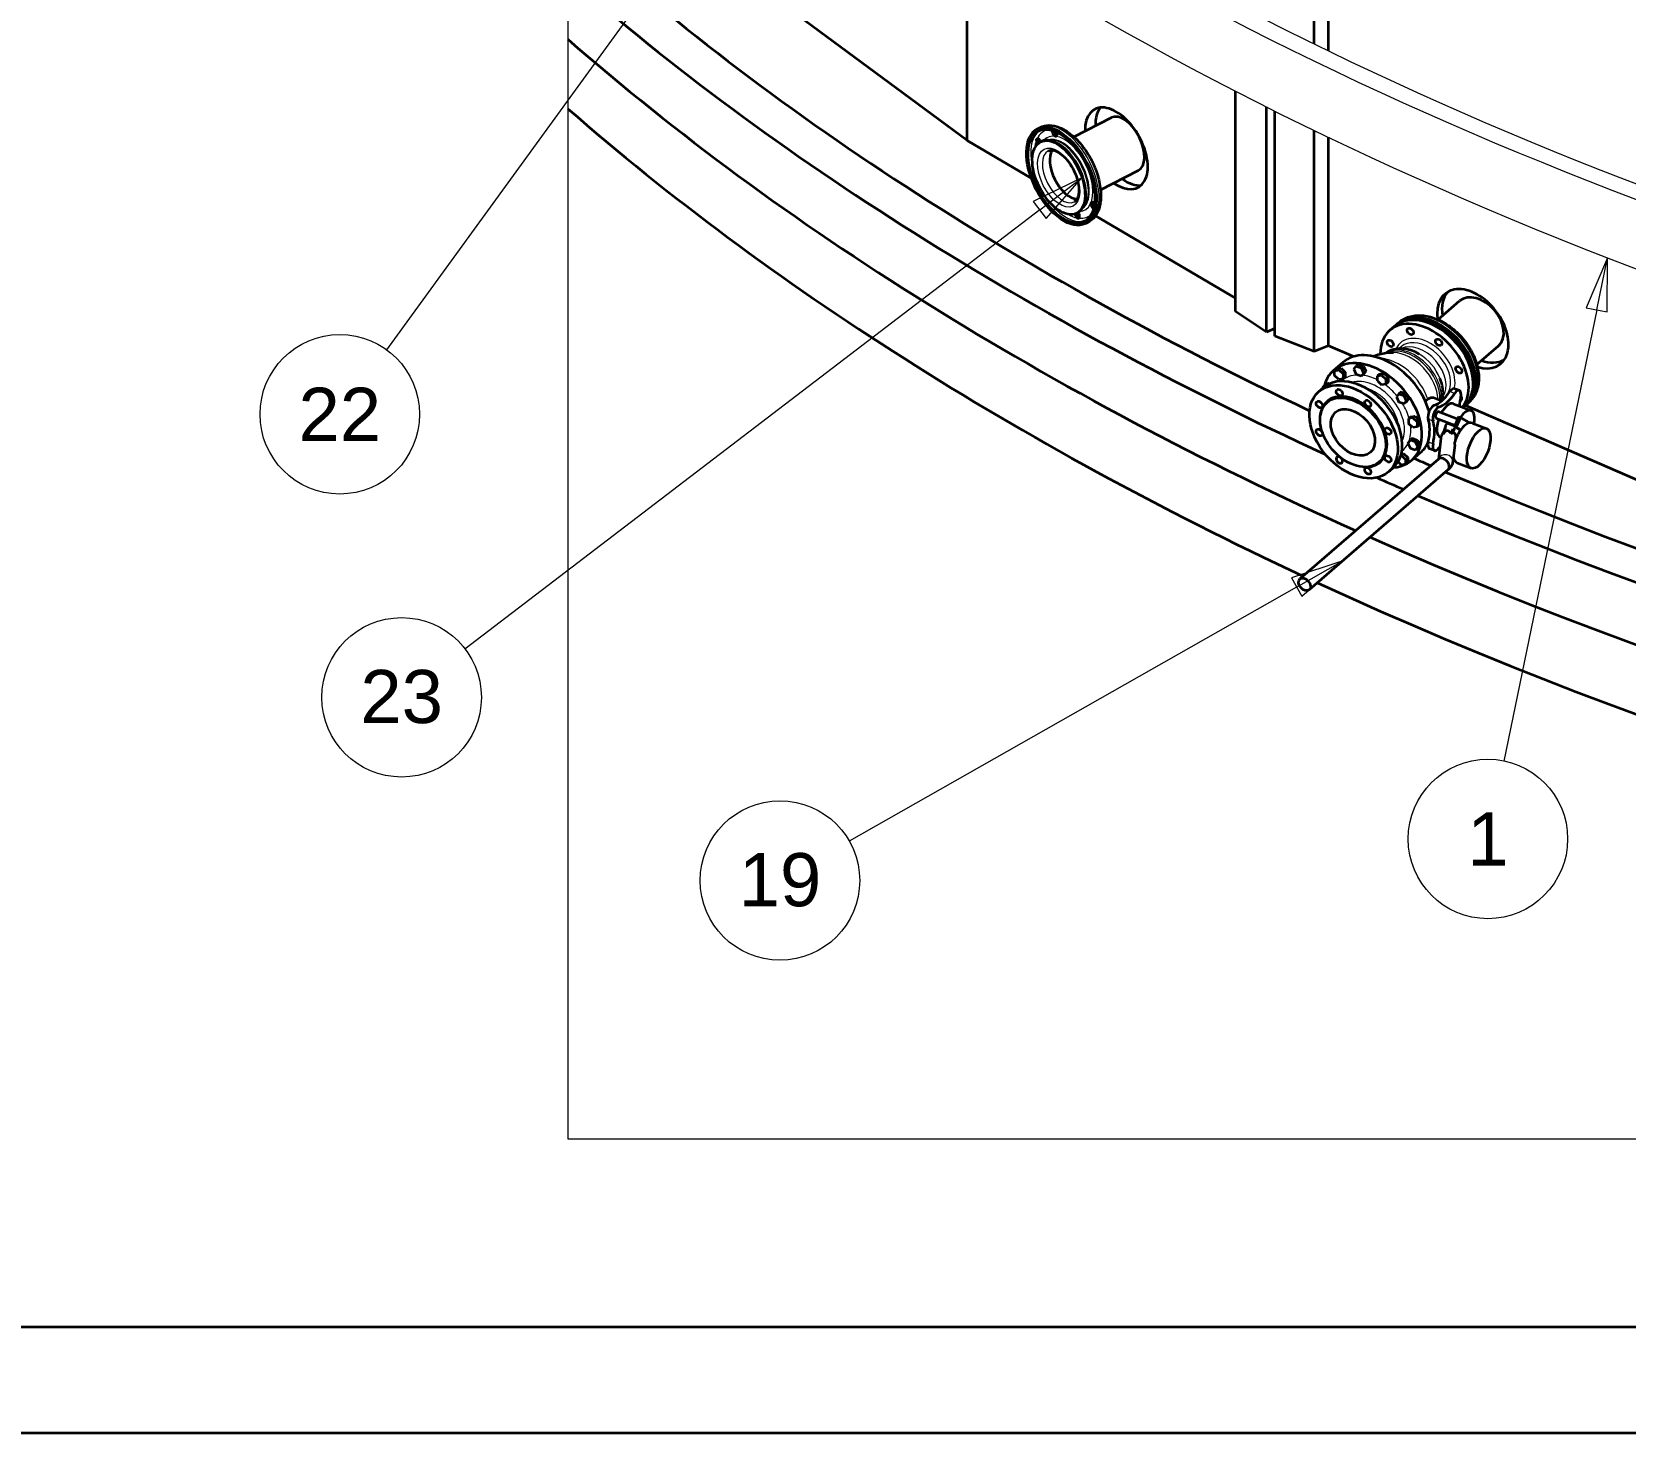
# Model space of a CAD drawing. Header units: millimetres. Extents: x 0 to 42050, y 0 to 29700.
# Drawn here: x 17696 to 21443, y 0 to 3296 of the extents above; entities that cross this region are included whole.
import ezdxf

# ---------------------------------------------------------------- set-up
doc = ezdxf.new("R2010")
doc.units = ezdxf.units.MM
doc.header["$LTSCALE"] = 50
doc.layers.get('0').update_dxf_attribs({"lineweight": 18})
for name, color, linetype, lineweight in [('Border', 7, 'Continuous', 35), ('Detail Boundary', 7, 'Continuous', 18), ('Symbol', 7, 'Continuous', 18), ('Visible', 7, 'Continuous', 35), ('Visible Narrow', 7, 'Continuous', 18)]:
    doc.layers.add(name, color=color, linetype=linetype, lineweight=lineweight)
doc.layers.add('P_Cable Ducts (CD)', color=30, linetype='Continuous', lineweight=18, true_color=0xff7f00)
doc.styles.add('Note Text', font='arial.ttf')

# ---------------------------------------------------------------- blocks, each defined once
blk = doc.blocks.new('Borders Bigadan Border')
at = {"layer": 'Border'}
for p, q in [((20, 5), (836, 5)), ((841, 0), (0, 0))]:
    blk.add_line(p, q, dxfattribs=at)
blk = doc.blocks.new('2dTransSymbol1')
at = {"layer": 'Detail Boundary', "flags": 128}
blk.add_lwpolyline([(379.134, 138.197), (379.134, 13.843), (629.363, 13.843), (629.363, 138.197), (379.134, 138.197)], dxfattribs=at)
blk = doc.blocks.new('Balloon26')
at = {"layer": 'Symbol'}
for p, q in [((415.578, 41.037), (413.158, 40.237)), ((413.405, 39.802), (415.578, 41.037)), ((413.652, 39.367), (415.578, 41.037)), ((413.405, 39.802), (392.368, 27.85)), ((413.158, 40.237), (413.652, 39.367))]:
    blk.add_line(p, q, dxfattribs=at)
at = {"layer": 'Symbol', "flags": 128}
blk.add_lwpolyline([(413.652, 39.367), (415.578, 41.037), (413.158, 40.237), (413.652, 39.367)], dxfattribs=at)
at = {"layer": 'Symbol'}
blk.add_circle((389.109, 25.998), 3.75, dxfattribs=at)
blk.add_solid([(413.652, 39.367), (415.578, 41.037), (413.158, 40.237), (413.652, 39.367)], dxfattribs=at)
at = {"layer": 'Symbol', "insert": (389.109, 26.019), "char_height": 2.5, "attachment_point": 5, "style": 'Note Text'}
blk.add_mtext('19', dxfattribs=at)
blk = doc.blocks.new('Balloon27')
at = {"layer": 'Symbol'}
for p, q in [((403.31, 59.059), (401.02, 57.938)), ((401.323, 57.541), (403.31, 59.059)), ((401.627, 57.144), (403.31, 59.059)), ((401.02, 57.938), (401.627, 57.144)), ((401.323, 57.541), (374.289, 36.884))]:
    blk.add_line(p, q, dxfattribs=at)
at = {"layer": 'Symbol', "flags": 128}
blk.add_lwpolyline([(401.627, 57.144), (403.31, 59.059), (401.02, 57.938), (401.627, 57.144)], dxfattribs=at)
at = {"layer": 'Symbol'}
blk.add_circle((371.318, 34.614), 3.75, dxfattribs=at)
blk.add_solid([(401.627, 57.144), (403.31, 59.059), (401.02, 57.938), (401.627, 57.144)], dxfattribs=at)
at = {"layer": 'Symbol', "insert": (371.318, 34.635), "char_height": 2.5, "attachment_point": 5, "style": 'Note Text'}
blk.add_mtext('23', dxfattribs=at)
blk = doc.blocks.new('Balloon28')
at = {"layer": 'Symbol'}
for p, q in [((385.409, 71.362), (383.536, 69.632)), ((383.941, 69.338), (385.409, 71.362)), ((384.346, 69.045), (385.409, 71.362)), ((383.941, 69.338), (370.603, 50.954)), ((383.536, 69.632), (384.346, 69.045))]:
    blk.add_line(p, q, dxfattribs=at)
at = {"layer": 'Symbol', "flags": 128}
blk.add_lwpolyline([(384.346, 69.045), (385.409, 71.362), (383.536, 69.632), (384.346, 69.045)], dxfattribs=at)
at = {"layer": 'Symbol'}
blk.add_circle((368.409, 47.929), 3.75, dxfattribs=at)
blk.add_solid([(384.346, 69.045), (385.409, 71.362), (383.536, 69.632), (384.346, 69.045)], dxfattribs=at)
at = {"layer": 'Symbol', "insert": (368.409, 47.929), "char_height": 2.5, "attachment_point": 5, "style": 'Note Text'}
blk.add_mtext('22', dxfattribs=at)
blk = doc.blocks.new('Balloon41')
at = {"layer": 'Symbol'}
for p, q in [((428.017, 55.293), (427.024, 52.945)), ((427.514, 52.844), (428.017, 55.293)), ((428.004, 52.743), (428.017, 55.293)), ((427.514, 52.844), (423.151, 31.618)), ((427.024, 52.945), (428.004, 52.743))]:
    blk.add_line(p, q, dxfattribs=at)
at = {"layer": 'Symbol', "flags": 128}
blk.add_lwpolyline([(428.004, 52.743), (428.017, 55.293), (427.024, 52.945), (428.004, 52.743)], dxfattribs=at)
at = {"layer": 'Symbol'}
blk.add_circle((422.398, 27.952), 3.75, dxfattribs=at)
blk.add_solid([(428.004, 52.743), (428.017, 55.293), (427.024, 52.945), (428.004, 52.743)], dxfattribs=at)
at = {"layer": 'Symbol', "insert": (422.398, 27.952), "char_height": 2.5, "attachment_point": 5, "style": 'Note Text'}
blk.add_mtext('1', dxfattribs=at)

msp = doc.modelspace()

# ---------------------------------------------------------------- linework, layer by layer
at = {"layer": 'P_Cable Ducts (CD)'}
for centre, major_axis, end_param in [((25981.59, 6856.73), (8150, 0), 4.892105), ((25981.59, 6856.73), (8203, 0), 4.8921842), ((25981.59, 6693.43), (8203, 0), 4.9165662)]:
    msp.add_ellipse(centre, major_axis=major_axis, ratio=0.5773503, start_param=3.8397244, end_param=end_param, dxfattribs=at)
at = {"layer": 'Visible', "color": 9, "true_color": 0xc0c0c0}
for p, q in [((20711.22, 3267.59), (20711.22, 6909.83)), ((20744.87, 3251.21), (20744.87, 6909.83)), ((19895.28, 3040.31), (19895.28, 3518.21)), ((19895.28, 3040.31), (19424.9, 3388.29)), ((20526.26, 2638.04), (20526.26, 3156.55)), ((20599.42, 2589.88), (20599.42, 3119.38)), ((20618.96, 2579.98), (20618.96, 3109.6)), ((20046.41, 2951.61), (19895.28, 3040.31)), ((20711.22, 2544.39), (20711.22, 3064.27)), ((20744.87, 2557.79), (20744.87, 3048.06)), ((20526.26, 2669.98), (20197.1, 2863.17)), ((20599.42, 2589.88), (20526.26, 2638.04)), ((20618.96, 2598.07), (20599.42, 2589.88)), ((20711.22, 2544.39), (20618.96, 2579.98)), ((20744.87, 2557.79), (20711.22, 2544.39)), ((20804.01, 2532.04), (20744.87, 2557.79)), ((21484.39, 2235.73), (21067.07, 2417.47))]:
    msp.add_line(p, q, dxfattribs=at)
at = {"layer": 'Visible'}
for p, q in [((20146.1, 3049.44), (20234.75, 3094.32)), ((20060.97, 3068.15), (20066.99, 3071.2)), ((20068.21, 3037.07), (20070.46, 3038.21)), ((20209.21, 2924.8), (20297.85, 2969.69)), ((20153.13, 2869.34), (20155.38, 2870.48)), ((20173.9, 2845.11), (20179.91, 2848.16)), ((21002.66, 2619.19), (21053.53, 2663.15)), ((20899.7, 2603.1), (20889.14, 2593.98)), ((20906.36, 2608.86), (20910.81, 2612.71)), ((21094, 2513.48), (21144.87, 2557.45)), ((20778.78, 2518.44), (20757.12, 2499.72)), ((20804.67, 2502.39), (20810.43, 2509.97)), ((20815.55, 2514.39), (20810.43, 2509.97)), ((20810.43, 2509.97), (20821.96, 2505.53)), ((20815.55, 2514.39), (20827.07, 2509.94)), ((20764.74, 2503.43), (20759.62, 2499.01)), ((20759.62, 2499.01), (20769.6, 2500.82)), ((20759.62, 2487.7), (20759.62, 2499.01)), ((20769.6, 2478.19), (20759.62, 2487.7)), ((20764.74, 2503.43), (20774.71, 2505.24)), ((20774.71, 2505.24), (20769.6, 2500.82)), ((20769.6, 2500.82), (20779.58, 2491.32)), ((20779.58, 2480), (20769.6, 2478.19)), ((20774.71, 2505.24), (20784.69, 2495.73)), ((20784.69, 2495.73), (20779.58, 2491.32)), ((20779.58, 2491.32), (20779.58, 2480)), ((20784.69, 2484.42), (20779.58, 2480)), ((20784.69, 2495.73), (20784.69, 2484.42)), ((20804.67, 2502.39), (20810.43, 2490.37)), ((20821.96, 2485.93), (20810.43, 2490.37)), ((20827.07, 2509.94), (20821.96, 2505.53)), ((20821.96, 2505.53), (20827.72, 2493.51)), ((20827.72, 2493.51), (20821.96, 2485.93)), ((20827.07, 2490.35), (20821.96, 2485.93)), ((20827.07, 2509.94), (20832.83, 2497.92)), ((20832.83, 2497.92), (20827.07, 2490.35)), ((20832.83, 2497.92), (20827.72, 2493.51)), ((20865.13, 2491.12), (20860.02, 2486.7)), ((20860.02, 2486.7), (20870, 2488.51)), ((20860.02, 2475.39), (20860.02, 2486.7)), ((20860.02, 2475.39), (20870, 2465.88)), ((20865.13, 2491.12), (20875.11, 2492.93)), ((20875.11, 2492.93), (20870, 2488.51)), ((20870, 2488.51), (20879.97, 2479)), ((20875.11, 2492.93), (20885.09, 2483.42)), ((20885.09, 2483.42), (20879.97, 2479)), ((20879.97, 2479), (20879.97, 2467.69)), ((20885.09, 2483.42), (20885.09, 2472.11)), ((20722.48, 2449.97), (20733.03, 2459.09)), ((20731.18, 2458.58), (20736.94, 2466.15)), ((20731.55, 2457.8), (20731.18, 2458.58)), ((20742.05, 2470.57), (20736.94, 2466.15)), ((20736.94, 2466.15), (20740.72, 2464.69)), ((20742.05, 2470.57), (20747.75, 2468.37)), ((20879.97, 2467.69), (20870, 2465.88)), ((20885.09, 2472.11), (20879.97, 2467.69)), ((20910.83, 2444.83), (20905.07, 2437.25)), ((20905.07, 2437.25), (20910.83, 2425.23)), ((20915.94, 2449.24), (20910.83, 2444.83)), ((20910.83, 2444.83), (20922.35, 2440.38)), ((20915.94, 2449.24), (20927.46, 2444.8)), ((20927.46, 2444.8), (20922.35, 2440.38)), ((20922.35, 2440.38), (20928.11, 2428.36)), ((20927.46, 2444.8), (20933.22, 2432.78)), ((20992, 2435.67), (21011.41, 2428.18)), ((21052.95, 2452.31), (21041.72, 2456.64)), ((20922.35, 2420.79), (20910.83, 2425.23)), ((20928.11, 2428.36), (20922.35, 2420.79)), ((20927.46, 2425.2), (20922.35, 2420.79)), ((20933.22, 2432.78), (20927.46, 2425.2)), ((20933.22, 2432.78), (20928.11, 2428.36)), ((21004.13, 2402.66), (21048.75, 2385.45)), ((21038.8, 2421.37), (21080.37, 2405.33)), ((21063.16, 2413.94), (21061.58, 2412.58)), ((21069.82, 2419.71), (21074.27, 2423.55)), ((20725.62, 2391.41), (20725.86, 2393.55)), ((20938.62, 2390.6), (20933.51, 2386.18)), ((20943.49, 2387.99), (20933.51, 2386.18)), ((20933.51, 2386.18), (20933.51, 2374.87)), ((20943.49, 2365.36), (20933.51, 2374.87)), ((20938.62, 2390.6), (20948.6, 2392.41)), ((20948.6, 2392.41), (20943.49, 2387.99)), ((20943.49, 2387.99), (20953.47, 2378.49)), ((20953.47, 2367.17), (20943.49, 2365.36)), ((20948.6, 2392.41), (20958.58, 2382.9)), ((20958.58, 2382.9), (20953.47, 2378.49)), ((20953.47, 2378.49), (20953.47, 2367.17)), ((20958.58, 2371.59), (20953.47, 2367.17)), ((20958.58, 2382.9), (20958.58, 2371.59)), ((20998.37, 2387.73), (21042.44, 2370.73)), ((21020.4, 2369.39), (21024.27, 2374.8)), ((21025.1, 2374.48), (21024.27, 2374.8)), ((21041.36, 2368.21), (21025.1, 2374.48)), ((21040.35, 2361.69), (21038.65, 2362.35)), ((21051.01, 2390.73), (21041.19, 2367.81)), ((21041.19, 2367.81), (21055.65, 2359.06)), ((21041.19, 2367.81), (21045.35, 2366.21)), ((21055.17, 2389.13), (21045.35, 2366.21)), ((21045.35, 2366.21), (21056.11, 2359.69)), ((21051.01, 2390.73), (21055.17, 2389.13)), ((21076.38, 2376.29), (21055.17, 2389.13)), ((21083.47, 2375.96), (21116.31, 2363.29)), ((20931.97, 2328.29), (20937.73, 2335.87)), ((20931.97, 2328.29), (20937.73, 2316.27)), ((20942.84, 2340.28), (20937.73, 2335.87)), ((20949.25, 2331.42), (20937.73, 2335.87)), ((20942.84, 2340.28), (20954.36, 2335.84)), ((20954.36, 2335.84), (20949.25, 2331.42)), ((20949.25, 2331.42), (20955.01, 2319.4)), ((20954.36, 2335.84), (20960.12, 2323.82)), ((20960.12, 2323.82), (20954.36, 2316.24)), ((20960.12, 2323.82), (20955.01, 2319.4)), ((21009.42, 2340.39), (21003.83, 2291.14)), ((21008.2, 2342.07), (21009.59, 2341.53)), ((21009.42, 2340.39), (21009.42, 2340.39)), ((21009.6, 2341.53), (21009.6, 2341.53)), ((21041.88, 2324.95), (21037.45, 2285.9)), ((21044.27, 2345.99), (21042.87, 2333.67)), ((21003.88, 2291.19), (20677.78, 2009.39)), ((20915.21, 2299.53), (20916.59, 2299.78)), ((20916.22, 2303.21), (20921.7, 2304.2)), ((20921.7, 2304.2), (20916.59, 2299.78)), ((20926.57, 2290.28), (20916.59, 2299.78)), ((20921.7, 2304.2), (20931.68, 2294.7)), ((20931.68, 2294.7), (20926.57, 2290.28)), ((20926.57, 2290.28), (20926.57, 2278.96)), ((20931.68, 2294.7), (20931.68, 2283.38)), ((20949.25, 2311.83), (20937.73, 2316.27)), ((20961.85, 2306.58), (20940.19, 2287.86)), ((20955.01, 2319.4), (20949.25, 2311.83)), ((20954.36, 2316.24), (20949.25, 2311.83)), ((20994.05, 2311.13), (20982.83, 2315.46)), ((21026.11, 2265.46), (20700.01, 1983.67)), ((20828.45, 2272.41), (20830.6, 2272.33)), ((20885.94, 2260.81), (20896.49, 2269.93)), ((20916.59, 2277.16), (20908.73, 2284.64)), ((20926.57, 2278.96), (20916.59, 2277.16)), ((20931.68, 2283.38), (20926.57, 2278.96)), ((21047.41, 2282.47), (21080.25, 2269.81))]:
    msp.add_line(p, q, dxfattribs=at)
msp.add_circle((10400.33, 9568.04), 8250, dxfattribs=at)
for radius, start, end in [(8420, 189.63897, 187.108321), (8326.9, 263.582685, 174.288022)]:
    msp.add_arc((10400.33, 9568.04), radius, start, end, dxfattribs=at)
at = {"layer": 'Visible', "color": 9, "true_color": 0xc0c0c0}
for centre, major_axis, ratio, start_param, end_param in [((25981.59, 6121.88), (8326.9, 0), 0.5773503, 3.7083676, 4.0254243), ((25981.59, 6105.55), (8420, 0), 0.5773503, 3.7255114, 4.0401848), ((25981.59, 5958.58), (-8420, 0), 0.5773503, 0.5839188, 0.9092669), ((25981.59, 5958.58), (-8420, 0), 0.5773503, 0.5839188, 0.9092669), ((25981.59, 5795.28), (8420, 0), 0.5773503, 3.7255114, 4.0321349), ((20246.49, 3021.98), (-52.02, 91.3), 0.572595, 2.2704064, 7.0979664), ((21084.57, 2597.65), (-64.03, 83.34), 0.6516697, 2.4037874, 7.1522362), ((25981.59, 6121.88), (8326.9, 0), 0.5773503, 4.0741561, 5.4317401), ((25981.59, 6105.55), (8420, 0), 0.5773503, 4.0728322, 5.4220954), ((25981.59, 6121.88), (8326.9, 0), 0.5773503, 4.0629709, 4.0689565), ((25981.59, 5958.58), (-8420, 0), 0.5773503, 0.9144147, 2.2805027), ((25981.59, 5958.58), (-8420, 0), 0.5773503, 0.9144147, 2.2805027), ((25981.59, 6105.55), (8420, 0), 0.5773503, 4.0583446, 4.0676898), ((25981.59, 5795.28), (8420, 0), 0.5773503, 4.0372903, 5.4220954)]:
    msp.add_ellipse(centre, major_axis=major_axis, ratio=ratio, start_param=start_param, end_param=end_param, dxfattribs=at)
at = {"layer": 'Visible'}
for centre, major_axis, ratio, start_param, end_param in [((20266.3, 3032), (-47.43, 93.68), 0.5383471, 0.2209985, 0.8429837), ((20266.3, 3032), (-31.55, 62.32), 0.5383471, 3.1415927, 6.2831853), ((20064, 3036.88), (-3.95, 7.81), 0.5383471, 0.8569795, 1.9198635), ((20064, 3036.88), (-3.95, 7.81), 0.5383471, 4.5133468, 6.2729165), ((20068.51, 3039.16), (3.95, -7.81), 0.5383471, 3.9985721, 4.9359188), ((20112.92, 2954.35), (-42.46, 83.86), 0.5383471, 3.1415927, 6.2831853), ((20101.47, 3058.61), (3.95, -7.81), 0.5383471, 3.6776252, 7.8050799), ((20105.98, 3060.89), (3.95, -7.81), 0.5383471, 4.2226024, 5.7166579), ((20133.98, 2965.01), (30.38, -60), 0.5383471, 3.434678, 5.9900999), ((20154.45, 3023.72), (-3.95, 7.81), 0.5383471, 1.1805184, 2.6639574), ((20191.92, 2952.66), (-3.95, 7.81), 0.5383471, 0.600579, 1.9404751), ((20266.3, 3032), (47.43, -93.68), 0.5383471, 5.4402016, 6.1216863), ((20191.92, 2887.04), (-3.95, 7.81), 0.5383471, 4.962441, 8.7976437), ((20196.43, 2889.33), (3.95, -7.81), 0.5383471, 3.7081201, 5.0760164), ((20154.45, 2865.31), (-3.95, 7.81), 0.5383471, 1.018477, 2.3459257), ((20158.97, 2867.6), (3.95, -7.81), 0.5383471, 4.212594, 5.4875183), ((20154.45, 2865.31), (3.95, -7.81), 0.5383471, 0.0715813, 2.072809), ((21099.2, 2610.3), (-68.65, 79.45), 0.6789072, 0.113886, 0.8429837), ((21099.2, 2610.3), (-45.67, 52.85), 0.6789072, 3.1415927, 6.2831853), ((20981.43, 2508.52), (-81.73, 94.58), 0.6789072, 3.1415927, 6.2831853), ((20988.09, 2514.28), (-81.73, 94.58), 0.6789072, 3.0896583, 6.3351197), ((20970.87, 2499.4), (-81.73, 94.58), 0.6789072, 3.274849, 6.9583872), ((20988.09, 2514.28), (77.81, -90.04), 0.6789072, 0.4328467, 2.708746), ((21009.05, 2600.67), (-5.72, 6.62), 0.6789072, 0.4214618, 1.0739904), ((21012.39, 2603.55), (5.72, -6.62), 0.6789072, 4.2474285, 5.9033226), ((21009.05, 2600.67), (5.72, -6.62), 0.6789072, 6.025016, 6.7645224), ((21066.22, 2544.64), (-5.72, 6.62), 0.6789072, 6.1576455, 7.075644), ((21069.55, 2547.52), (5.72, -6.62), 0.6789072, 3.8599879, 5.1146578), ((20848.65, 2393.79), (91.54, -105.93), 0.6789072, 5.8155212, 9.8540813), ((20870.32, 2412.51), (-91.54, 105.93), 0.6789072, 4.1042234, 6.2831853), ((21066.22, 2544.64), (5.72, -6.62), 0.6789072, 5.0624853, 5.9343876), ((21099.2, 2610.3), (68.65, -79.45), 0.6789072, 5.4402016, 6.1196214), ((20814.76, 2364.51), (-81.73, 94.58), 0.6789072, 3.1415927, 6.2831853), ((21082.18, 2474.77), (5.72, -6.62), 0.6789072, 1.5086955, 1.8878063), ((20804.21, 2355.39), (61.94, -71.68), 0.6789072, 5.7200355, 9.9879278), ((21012.27, 2502.4), (-32.39, -83.97), 0.4535987, 0.3320758, 1.0773897), ((21023.5, 2498.07), (-32.39, -83.97), 0.4535987, 0.3320758, 1.0773897), ((21034.52, 2437.98), (7.2, 18.66), 0.4535987, 0, 1.0773897), ((21045.75, 2433.65), (7.2, 18.66), 0.4535987, 5.0444648, 7.360575), ((21102.66, 2450.13), (-32.39, -83.97), 0.4535987, 5.0444648, 5.2989607), ((21051.53, 2435.48), (5.88, -6.81), 0.6789072, 5.7712688, 7.7882165), ((21085.51, 2477.65), (5.72, -6.62), 0.6789072, 5.3550847, 5.5631608), ((21082.18, 2474.77), (5.72, -6.62), 0.6789072, 5.830394, 6.0365608), ((20990.03, 2399.52), (7.2, 18.66), 0.4535987, 0.3320758, 2.648186), ((21001.25, 2395.19), (7.2, 18.66), 0.4535987, 0.3320758, 2.648186), ((21001.25, 2395.19), (-2.88, -7.46), 0.4535987, 3.1415927, 6.2831853), ((21023.5, 2381.72), (15.3, 39.65), 0.4535987, 0, 1.2706911), ((21065.07, 2365.68), (15.3, 39.65), 0.4535987, 5.1037261, 7.4097805), ((20933.11, 2317.64), (-32.39, -83.97), 0.4535987, 1.9028722, 2.648186), ((20944.34, 2313.31), (32.39, 83.97), 0.4535987, 5.0444648, 5.7897787), ((21023.5, 2381.72), (-15.3, -39.65), 0.4535987, 4.7933272, 6.2831853), ((21023.34, 2312.32), (1.42, 45.39), 0.3665778, 5.7937273, 6.8772651), ((21040.35, 2360.82), (0.608, -0.827), 0.6854637, 0.9323229, 2.3210297), ((21065.07, 2365.68), (-15.3, -39.65), 0.4535987, 4.8857254, 4.8955768), ((21065.44, 2329.22), (18.03, 46.74), 0.4535987, 0.3007365, 1.0465886), ((21065.44, 2329.22), (18.03, 46.74), 0.4535987, 0, 0.3007365), ((20870.32, 2412.51), (91.54, -105.93), 0.6789072, 0, 0.3164566), ((20990.03, 2334.12), (-7.2, -18.66), 0.4535987, 5.0444648, 6.2831853), ((21001.25, 2329.79), (-7.2, -18.66), 0.4535987, 5.0444648, 7.360575), ((21026.41, 2339.38), (16.89, -1.92), 0.8147502, 2.384776, 2.4730536), ((21026.41, 2339.38), (16.89, -1.92), 0.8147502, 1.2082317, 1.3012292), ((21026.41, 2339.38), (16.89, -1.92), 0.8147502, 1.1477084, 1.2082317), ((21025.46, 2331.02), (17.36, 20.47), 0.3639181, 5.7855166, 6.933225), ((21065.44, 2329.22), (-18.03, -46.74), 0.4535987, 4.1881812, 4.8562307), ((20770.8, 2289.07), (5.88, -6.81), 0.6789072, 2.00896, 7.9794733), ((21015, 2278.33), (-11.12, 12.86), 0.6789072, 5.378265, 6.2831853), ((21023.5, 2265.37), (-32.39, -83.97), 0.4535987, 4.1786628, 4.2189823), ((21015, 2278.33), (11.12, -12.86), 0.6789072, 0, 2.2366723), ((21020.56, 2287.81), (16.89, -1.92), 0.8147502, 6.2831672, 6.2831853), ((21065.44, 2329.22), (-18.03, -46.74), 0.4535987, 5.6768685, 6.2831853)]:
    msp.add_ellipse(centre, major_axis=major_axis, ratio=ratio, start_param=start_param, end_param=end_param, dxfattribs=at)
for centre, major_axis, ratio in [((20117.43, 2956.63), (56.46, -111.52), 0.5383471), ((20117.43, 2956.63), (53.75, -106.17), 0.5383471), ((20110.67, 2953.21), (-42.46, 83.86), 0.5383471), ((20937.46, 2591.5), (5.88, -6.81), 0.6789072), ((20890.21, 2563.33), (-5.88, 6.81), 0.6789072), ((21004.28, 2565.72), (5.88, -6.81), 0.6789072), ((21051.53, 2501.1), (5.88, -6.81), 0.6789072), ((20804.21, 2355.39), (-81.73, 94.58), 0.6789072), ((20802.54, 2353.94), (60.81, -70.37), 0.6789072), ((20770.8, 2447.48), (-5.88, 6.81), 0.6789072), ((20723.55, 2419.31), (-5.88, 6.81), 0.6789072), ((20802.54, 2353.94), (40.86, -47.29), 0.6789072), ((20837.62, 2421.7), (-5.88, 6.81), 0.6789072), ((20723.55, 2353.69), (5.88, -6.81), 0.6789072), ((20884.87, 2357.08), (-5.88, 6.81), 0.6789072), ((21098.28, 2316.55), (-18.03, -46.74), 0.4535987), ((20884.87, 2291.46), (5.88, -6.81), 0.6789072), ((20837.62, 2263.29), (5.88, -6.81), 0.6789072), ((20688.9, 1996.53), (-11.12, 12.86), 0.6789072)]:
    msp.add_ellipse(centre, major_axis=major_axis, ratio=ratio, dxfattribs=at)
for points, knots in [([(20066.99, 3071.2), (20073.46, 3074.48), (20080.72, 3076.12), (20096.32, 3076.22), (20104.69, 3074.39), (20122.37, 3067.25), (20131.68, 3061.48), (20149.74, 3046.7), (20158.47, 3037.6), (20174.36, 3017.21), (20181.53, 3005.95), (20193.72, 2982.35), (20198.74, 2970.01), (20206.19, 2945.34), (20208.6, 2933.01), (20210.46, 2909.37), (20209.88, 2898.07), (20205.37, 2877.75), (20201.46, 2868.65), (20191.37, 2855.76), (20186.02, 2851.25), (20179.91, 2848.16)], [4.7430452, 4.7430452, 4.7430452, 4.7430452, 5.0050125, 5.0050125, 5.2951075, 5.2951075, 5.6265196, 5.6265196, 5.9649216, 5.9649216, 6.2993557, 6.2993557, 6.632031, 6.632031, 6.9661729, 6.9661729, 7.3042295, 7.3042295, 7.6376051, 7.6376051, 7.8846379, 7.8846379, 7.8846379, 7.8846379]), ([(20058.24, 3040.38), (20058.23, 3040.66), (20058.23, 3040.93), (20058.26, 3041.55), (20058.29, 3041.88), (20058.39, 3042.37), (20058.44, 3042.54), (20058.51, 3042.78), (20058.54, 3042.86), (20058.58, 3042.97), (20058.6, 3043.01), (20058.63, 3043.09), (20058.64, 3043.12), (20058.68, 3043.2), (20058.7, 3043.24), (20058.75, 3043.35), (20058.79, 3043.42), (20058.99, 3043.78), (20059.19, 3044.03), (20059.63, 3044.44), (20059.85, 3044.59), (20060.09, 3044.71)], [-0.9276785, -0.9276785, -0.9276785, -0.9276785, -0.82505173, -0.82505173, -0.68940699, -0.68940699, -0.61368693, -0.61368693, -0.57712276, -0.57712276, -0.55661523, -0.55661523, -0.53915907, -0.53915907, -0.51821587, -0.51821587, -0.47965949, -0.47965949, -0.31764141, -0.31764141, -0.17010401, -0.17010401, -0.17010401, -0.17010401]), ([(20062.91, 3044.61), (20062.87, 3044.45), (20062.84, 3044.28), (20062.75, 3043.66), (20062.73, 3043.18), (20062.75, 3042.66)], [-1.82872671, -1.82872671, -1.82872671, -1.82872671, -1.75433311, -1.75433311, -1.56067003, -1.56067003, -1.56067003, -1.56067003]), ([(20086.31, 3016.25), (20089.81, 3018.02), (20094.28, 3018.47), (20103.91, 3015.76), (20108.22, 3013.73), (20117.02, 3007.84), (20121.5, 3004.03), (20130.24, 2994.85), (20134.5, 2989.47), (20142.26, 2977.67), (20145.76, 2971.24), (20151.58, 2958.04), (20153.9, 2951.28), (20157.13, 2938.21), (20158.04, 2931.9), (20158.46, 2920.51), (20157.98, 2915.4), (20155.92, 2906.89), (20154.35, 2903.49), (20150.89, 2898.79), (20149.08, 2897.28), (20147.06, 2896.25)], [0.8141102, 0.8141102, 0.8141102, 0.8141102, 1.2735348, 1.2735348, 1.5776188, 1.5776188, 1.8748328, 1.8748328, 2.1772025, 2.1772025, 2.4831584, 2.4831584, 2.7896668, 2.7896668, 3.0936182, 3.0936182, 3.392411, 3.392411, 3.6903571, 3.6903571, 3.9557028, 3.9557028, 3.9557028, 3.9557028]), ([(20158.7, 2857.68), (20158.47, 2857.52), (20158.21, 2857.4), (20157.39, 2857.17), (20156.81, 2857.17), (20155.54, 2857.5), (20154.9, 2857.85), (20154.25, 2858.31), (20154.23, 2858.32), (20154.22, 2858.33)], [-1.80803519, -1.80803519, -1.80803519, -1.80803519, -1.67346406, -1.67346406, -1.42887256, -1.42887256, -1.16119699, -1.16119699, -1.15416074, -1.15416074, -1.15416074, -1.15416074]), ([(20158.73, 2860.61), (20158.96, 2860.45), (20159.19, 2860.3), (20159.63, 2860.05), (20159.84, 2859.95), (20160.04, 2859.86)], [-3.61969905, -3.61969905, -3.61969905, -3.61969905, -3.48259137, -3.48259137, -3.35993831, -3.35993831, -3.35993831, -3.35993831]), ([(20910.81, 2612.71), (20917.69, 2618.66), (20925.86, 2623.1), (20944.01, 2628.71), (20954.05, 2629.74), (20975.34, 2628.31), (20986.64, 2625.62), (21009.18, 2616.73), (21020.42, 2610.43), (21041.55, 2594.94), (21051.43, 2585.74), (21068.88, 2565.38), (21076.44, 2554.22), (21088.48, 2530.98), (21092.97, 2518.91), (21098.29, 2494.98), (21099.14, 2483.13), (21096.88, 2461.06), (21093.87, 2450.79), (21085.12, 2434.84), (21080.17, 2428.65), (21074.27, 2423.55)], [4.0486352, 4.0486352, 4.0486352, 4.0486352, 4.3378786, 4.3378786, 4.6397189, 4.6397189, 4.9621809, 4.9621809, 5.2935418, 5.2935418, 5.6256984, 5.6256984, 5.9575351, 5.9575351, 6.2897064, 6.2897064, 6.6209337, 6.6209337, 6.942255, 6.942255, 7.1902279, 7.1902279, 7.1902279, 7.1902279]), ([(20958.46, 2537.97), (20953.27, 2541.03), (20947.87, 2543.63), (20936.74, 2547.74), (20931.02, 2549.25), (20919.39, 2550.96), (20913.49, 2551.16), (20901.75, 2549.97), (20895.91, 2548.57), (20886.99, 2544.88), (20883.72, 2543.16), (20880.65, 2541.12)], [6.0775637, 6.0775637, 6.0775637, 6.0775637, 6.2996607, 6.2996607, 6.5217576, 6.5217576, 6.7438546, 6.7438546, 6.9659515, 6.9659515, 7.1017337, 7.1017337, 7.1017337, 7.1017337]), ([(20850.31, 2532.84), (20851.2, 2533.23), (20852.1, 2533.61), (20858.28, 2536.11), (20863.59, 2537.77), (20874, 2540.23), (20879.1, 2541.03), (20888.94, 2541.92), (20893.68, 2542.01), (20898.2, 2541.82)], [5.58593901, 5.58593901, 5.58593901, 5.58593901, 5.60517354, 5.60517354, 5.71859925, 5.71859925, 5.83202496, 5.83202496, 5.94545067, 5.94545067, 5.94545067, 5.94545067]), ([(21012.17, 2428.82), (21012.22, 2429.02), (21012.27, 2429.21), (21013.76, 2435.12), (21014.42, 2440.99), (21014.42, 2452.74), (21013.75, 2458.62), (21011.3, 2470.23), (21009.51, 2475.95), (21007.23, 2481.53)], [4.48318659, 4.48318659, 4.48318659, 4.48318659, 4.49064975, 4.49064975, 4.7127467, 4.7127467, 4.93484366, 4.93484366, 5.15694062, 5.15694062, 5.15694062, 5.15694062]), ([(20978.72, 2432.18), (20980.11, 2433.23), (20981.49, 2434.09), (20985.51, 2436.03), (20988.02, 2436.5), (20990.87, 2436.04), (20991.45, 2435.88), (20992, 2435.67)], [-11.8823687, -11.8823687, -11.8823687, -11.8823687, -11.1477477, -11.1477477, -9.71082, -9.71082, -9.3266119, -9.3266119, -9.3266119, -9.3266119]), ([(20973.18, 2426.34), (20973.33, 2426.55), (20973.48, 2426.75), (20974.88, 2428.64), (20976.21, 2430.08), (20977.59, 2431.27), (20977.96, 2431.59), (20978.33, 2431.89), (20978.72, 2432.18)], [-0.8303247, -0.8303247, -0.8303247, -0.8303247, -0.7419433, -0.7419433, 0, 0, 0, 0.1985398, 0.1985398, 0.1985398, 0.1985398]), ([(21011.62, 2346.82), (21013.12, 2349.38), (21014.58, 2352.04), (21016.6, 2356.35), (21017.26, 2357.87), (21018.15, 2360.26), (21018.44, 2361.08), (21018.83, 2362.35), (21018.96, 2362.79), (21019.14, 2363.45), (21019.2, 2363.67), (21019.27, 2363.92), (21019.28, 2363.96), (21019.29, 2364), (21019.29, 2364.01), (21019.3, 2364.04), (21019.3, 2364.04), (21019.3, 2364.05), (21019.3, 2364.06), (21019.3, 2364.06), (21019.3, 2364.06), (21019.3, 2364.06), (21019.3, 2364.07), (21019.3, 2364.07), (21019.3, 2364.07), (21019.3, 2364.07)], [0.003092, 0.003092, 0.003092, 0.003092, 1.0052537, 1.0052537, 1.5276915, 1.5276915, 1.7968635, 1.7968635, 1.9345241, 1.9345241, 2.0046022, 2.0046022, 2.0140481, 2.0140481, 2.0185122, 2.0185122, 2.020823, 2.020823, 2.0220431, 2.0220431, 2.0226482, 2.0226482, 2.0232193, 2.0232193, 2.024144, 2.024144, 2.024144, 2.024144]), ([(21020.4, 2369.39), (21019.97, 2367.23), (21019.54, 2365.12), (21018.26, 2359.37), (21017.57, 2356.83), (21016.38, 2353.17), (21015.83, 2351.69), (21015.2, 2350.22)], [-2.3320465, -2.3320465, -2.3320465, -2.3320465, -1.914925, -1.914925, -1.0933017, -1.0933017, -0.5149437, -0.5149437, -0.5149437, -0.5149437]), ([(21019.18, 2363.56), (21019.1, 2363.23), (21019.38, 2364.43), (21019.48, 2364.9), (21019.49, 2364.94), (21019.5, 2365), (21019.5, 2365.01), (21019.51, 2365.03), (21019.51, 2365.04), (21019.51, 2365.04), (21019.51, 2365.05), (21019.51, 2365.05), (21019.51, 2365.05), (21019.51, 2365.05), (21019.51, 2365.05), (21019.51, 2365.05), (21019.51, 2365.05), (21019.51, 2365.05), (21019.51, 2365.05), (21019.51, 2365.05), (21019.51, 2365.05), (21019.51, 2365.05)], [2.09623475, 2.09623475, 2.09623475, 2.09623475, 2.22929785, 2.22929785, 2.24177079, 2.24177079, 2.24592844, 2.24592844, 2.24800726, 2.24800726, 2.24852696, 2.24852696, 2.24865689, 2.24865689, 2.24872185, 2.24872185, 2.24875433, 2.24875433, 2.24877057, 2.24877057, 2.24878072, 2.24878072, 2.24878072, 2.24878072]), ([(21032.42, 2352.13), (21034.01, 2354.75), (21035.56, 2357.28), (21038.65, 2362.34), (21038.65, 2362.34), (21038.65, 2362.35)], [-2.0161548, -2.0161548, -2.0161548, -2.0161548, 0, 0, 0.0013052, 0.0013052, 0.0013052, 0.0013052]), ([(21034.77, 2351.14), (21035.75, 2352.61), (21036.85, 2354.26), (21039.04, 2357.51), (21040.18, 2359.19), (21040.87, 2360.13), (21040.98, 2360.29), (21041.1, 2360.43), (21041.13, 2360.47), (21041.17, 2360.5), (21041.17, 2360.51), (21041.18, 2360.51), (21041.18, 2360.51), (21041.18, 2360.51), (21041.18, 2360.51), (21041.19, 2360.5), (21041.19, 2360.5), (21041.19, 2360.5), (21041.19, 2360.5), (21041.19, 2360.5)], [0, 0, 0, 0, 0.5762486, 0.5762486, 1.274564, 1.274564, 1.3979403, 1.3979403, 1.4413246, 1.4413246, 1.45416, 1.45416, 1.4591942, 1.4591942, 1.4625731, 1.4625731, 1.4644772, 1.4644772, 1.4664606, 1.4664606, 1.4664606, 1.4664606]), ([(21009.42, 2340.39), (21009.6, 2341.97), (21010.05, 2343.55), (21010.97, 2345.64), (21011.28, 2346.23), (21011.61, 2346.8)], [0, 0, 0, 0, 0.49581937, 0.49581937, 0.69845297, 0.69845297, 0.69845297, 0.69845297]), ([(21041.88, 2324.95), (21041.95, 2325.54), (21041.99, 2326.14), (21042.06, 2328), (21042, 2329.3), (21041.87, 2330.61)], [2.58998547, 2.58998547, 2.58998547, 2.58998547, 2.76699549, 2.76699549, 3.14973156, 3.14973156, 3.14973156, 3.14973156]), ([(21003.81, 2291.13), (21004.13, 2291.41), (21004.29, 2291.6), (21004.33, 2291.66), (21004.34, 2291.66), (21004.34, 2291.66)], [0.01581109, 0.01581109, 0.01581109, 0.01581109, 0.3566593, 0.3566593, 0.41169678, 0.41169678, 0.41169678, 0.41169678]), ([(21037.45, 2285.9), (21037.07, 2282.55), (21036.04, 2279.23), (21033, 2273.23), (21030.97, 2270.5), (21027.99, 2267.27), (21027.18, 2266.46), (21026.36, 2265.69)], [0, 0, 0, 0, 1.1466766, 1.1466766, 2.3140982, 2.3140982, 2.722642, 2.722642, 2.722642, 2.722642])]:
    msp.add_open_spline(points, degree=3, knots=knots, dxfattribs=at)
msp.add_open_spline([(21044.6, 2365.28), (21044.64, 2365.41), (21044.67, 2365.55), (21044.69, 2365.69)], degree=3, dxfattribs=at)
at = {"layer": 'Visible Narrow'}
for p, q in [((21041.7, 2445.36), (21030.48, 2449.69)), ((21005.3, 2413.9), (20994.07, 2418.23)), ((20990.9, 2380.3), (20979.68, 2384.63)), ((21040.35, 2361.69), (21033.86, 2351.56)), ((21043.66, 2366.32), (21040.35, 2361.69)), ((21041.19, 2360.5), (21044.6, 2365.28)), ((20990.9, 2326.79), (20979.68, 2331.12))]:
    msp.add_line(p, q, dxfattribs=at)
for centre, major_axis, ratio, start_param, end_param in [((20123.45, 2959.68), (-56.46, 111.52), 0.5383471, 3.1415927, 6.2831853), ((20123.45, 2959.68), (-53.75, 106.17), 0.5383471, 0.0526425, 1.2615782), ((20127.96, 2961.96), (-51.04, 100.81), 0.5383471, 0.4558958, 0.6979695), ((20127.96, 2961.96), (-51.04, 100.81), 0.5383471, 6.0980529, 6.6740002), ((20127.96, 2961.96), (-43.36, 85.65), 0.5383471, 2.9133379, 6.5114401), ((20123.45, 2959.68), (-40.65, 80.29), 0.5383471, 3.2064611, 6.2183169), ((20121.19, 2958.53), (-40.65, 80.29), 0.5383471, 3.2838692, 6.1409088), ((20116.68, 2956.25), (30.38, -60), 0.5383471, 3.1415927, 6.2831853), ((20123.45, 2959.68), (53.75, -106.17), 0.5383471, 5.0216071, 6.2305428), ((20127.96, 2961.96), (-51.04, 100.81), 0.5383471, 2.4436232, 2.7470094), ((20127.96, 2961.96), (51.04, -100.81), 0.5383471, 5.9536829, 6.4683177), ((20992.54, 2518.13), (-81.73, 94.58), 0.6789072, 3.1415927, 6.2831853), ((20995.87, 2521.01), (-73.88, 85.5), 0.6789072, 5.9364715, 5.9521652), ((20934.54, 2468.01), (-59.5, 68.85), 0.6789072, 3.6701625, 6.1645915), ((20931.18, 2465.11), (-59.5, 68.85), 0.6789072, 3.7269559, 6.0473718), ((20970.87, 2499.4), (-56.43, 65.3), 0.6789072, 3.5852124, 6.5908783), ((20967.14, 2496.18), (-51.27, 59.33), 0.6789072, 3.0197649, 6.4050131), ((20958.47, 2488.68), (49.62, -57.42), 0.6789072, 0.1665233, 2.9750693), ((20894.07, 2433.03), (-71.27, 82.47), 0.6789072, 4.1729306, 5.6962855), ((20924.21, 2459.08), (61.71, -71.41), 0.6789072, 0.7015006, 2.5744641), ((20944.21, 2476.36), (-54.89, 63.52), 0.6789072, 4.2520774, 5.1727005), ((20848.65, 2393.79), (-70.99, 82.15), 0.6789072, 5.7728073, 6.3191963), ((20845.4, 2390.98), (-61.74, 71.45), 0.6789072, 3.4251351, 5.9996428), ((20848.65, 2393.79), (-70.99, 82.15), 0.6789072, 5.2520749, 5.6444696), ((20840.13, 2386.43), (55.55, -64.28), 0.6789072, 0.7914281, 2.3501646), ((20848.65, 2393.79), (-70.99, 82.15), 0.6789072, 4.6805247, 5.0606095), ((20995.87, 2521.01), (73.88, -85.5), 0.6789072, 0.3310202, 0.3467138), ((20848.65, 2393.79), (-70.99, 82.15), 0.6789072, 4.1131309, 4.4829442), ((20848.65, 2393.79), (70.99, -82.15), 0.6789072, 0.3013105, 0.7920365), ((21040.35, 2360.82), (0.608, -0.827), 0.6854637, 0.7502334, 0.9323229), ((20848.65, 2393.79), (70.99, -82.15), 0.6789072, 6.2471743, 6.5593631), ((21020.56, 2287.81), (-16.89, 1.92), 0.8147502, 3.1415927, 6.171442)]:
    msp.add_ellipse(centre, major_axis=major_axis, ratio=ratio, start_param=start_param, end_param=end_param, dxfattribs=at)
msp.add_ellipse((20110.67, 2953.21), major_axis=(-33.99, 67.14), ratio=0.5383471, dxfattribs=at)
for points, knots in [([(21009.42, 2340.39), (21009.43, 2340.53), (21009.55, 2341.46), (21009.88, 2342.77), (21010.49, 2344.28), (21011.04, 2345.39), (21011.69, 2346.46), (21012.67, 2347.83), (21013.51, 2348.79), (21014.11, 2349.4), (21014.12, 2349.41), (21014.12, 2349.41)], [0.86507543, 0.86507543, 0.86507543, 0.86507543, 0.89168007, 1.04029341, 1.11460008, 1.18890675, 1.26321343, 1.3375201, 1.48613344, 1.48613344, 1.48766755, 1.48766755, 1.48766755, 1.48766755]), ([(21014.12, 2349.41), (21014.12, 2349.41), (21014.11, 2349.4), (21014.1, 2349.4), (21013.5, 2349.03), (21012.99, 2348.59), (21012.58, 2348.13), (21012.5, 2348.04), (21012.42, 2347.95), (21012.35, 2347.86), (21012.12, 2347.58), (21011.91, 2347.29), (21011.73, 2346.99), (21011.69, 2346.93), (21011.65, 2346.87), (21011.61, 2346.8)], [-1.48766755, -1.48766755, -1.48766755, -1.48766755, -1.48613344, -1.48613344, -1.48613344, -1.36153238, -1.36153238, -1.36153238, -1.3375201, -1.3375201, -1.3375201, -1.26321343, -1.26321343, -1.26321343, -1.24732061, -1.24732061, -1.24732061, -1.24732061])]:
    msp.add_open_spline(points, degree=3, knots=knots, dxfattribs=at)

# ---------------------------------------------------------------- block references
at = {"xscale": 50, "yscale": 50, "zscale": 50}
for name in ['Borders Bigadan Border', '2dTransSymbol1']:
    msp.add_blockref(name, (0, 0), dxfattribs=at)
at = {"layer": 'Symbol', "xscale": 50, "yscale": 50, "zscale": 50}
for name in ['Balloon28', 'Balloon27', 'Balloon41', 'Balloon26']:
    msp.add_blockref(name, (0, 0), dxfattribs=at)

doc.saveas('drawing.dxf')
